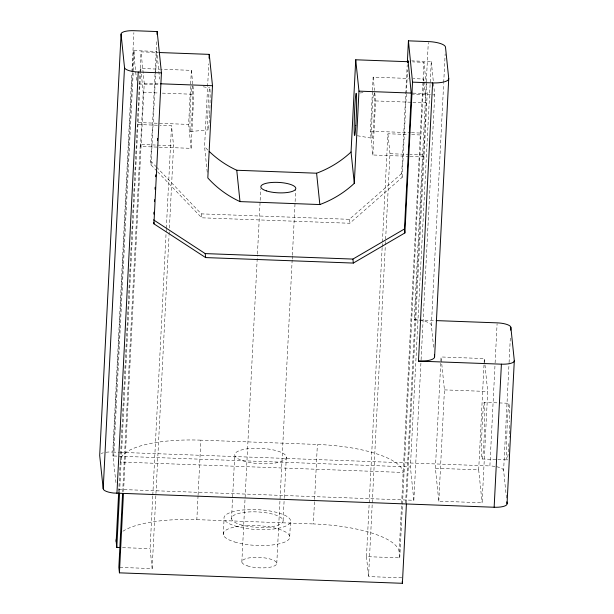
<?xml version="1.0" encoding="UTF-8"?>
<svg xmlns="http://www.w3.org/2000/svg" width="614" height="614" viewBox="0 0 614 614"><rect width="100%" height="100%" fill="white"/><g stroke="black" fill="none" stroke-linecap="round" stroke-linejoin="round"><path stroke-width="0.46" stroke-dasharray="3.07 2.3" d="M105.992 452.272A13.339 3.96 2.9 0 1 109.162 451.996L112.815 452.081L131.849 72.836M131.903 71.884L133.875 32.619M115.962 482.65L112.922 455.964L132.378 72.567M132.424 71.615L133.491 50.578L156.777 51.438L159.632 79.068M112.922 455.964L113.759 455.995L134.328 50.609M118.709 491.699L141.005 51.852L158.067 52.482M119.607 491.921L140.522 73.227M140.568 72.275L140.76 68.484L159.855 69.19M122.685 491.776L140.291 144.482L156.463 145.073M192.98 86.006L193.84 94.295L191.1 148.342L140.499 146.477L143.239 92.422L141.335 74.01M123.544 491.553L144.244 83.197L141.005 51.852M156.954 171.137L151.029 164.959L150.668 160.983L156.693 41.077M151.029 164.959L156.777 51.438M119.807 567.39L152.149 568.587L150.085 548.64L152.756 496.02M152.802 495.061L166.087 232.913M166.141 231.962L166.287 229.091M166.333 228.132L171.521 125.763L160.108 125.34M152.149 568.587L169.027 235.646M169.073 234.686L169.218 231.816M169.41 227.986L173.578 145.71L171.521 125.763M191.1 148.342L188.628 124.404L191.361 70.357L160.814 69.221M207.225 172.227L204.577 146.577L208.768 63.879M122.892 531.248A83.366 24.798 2.9 0 1 196.833 519.636L198.053 495.698M198.099 494.738L200.862 440.154L317.384 444.459A83.366 24.798 2.9 0 1 403.183 472.465L120.214 462.012A83.366 24.798 2.9 0 1 200.862 440.154M223.281 534.648L224.087 518.753M231.524 518.738L234.748 455.143M241.839 561.963L257.396 254.887M257.45 253.935L260.743 188.882M276.791 563.261L292.164 260.006M292.21 259.054L292.356 256.184M292.402 255.224L295.748 189.219M283.108 520.48L284.213 498.652M284.267 497.701L286.331 456.893M289.739 536.367L290.545 520.465M382.138 247.611L366.481 556.637L399.768 557.865L399.161 551.955A83.366 24.798 2.9 0 0 313.355 523.942L317.384 444.459M409.139 156.324L372.859 154.989L370.403 131.196L372.422 91.371M372.468 90.419L373.143 77.149L408.464 78.454M372.859 154.989L375.599 100.934L374.617 91.417M382.192 246.651L382.384 242.829M382.43 241.87L387.91 133.76L407.888 134.497M401.832 577.812L368.538 576.584L385.316 245.554M385.362 244.595L389.974 153.707L387.91 133.76M157.614 171.82L201.714 217.809L349.773 223.258L402.124 177.408L401.709 173.463L407.228 64.693M402.124 177.408L406.345 94.203M406.391 93.244L407.558 70.288M399.161 551.955L423.975 62.306L412.6 61.891M402.485 504.286L423.599 81.862M423.645 80.91L423.744 79.014L413.237 78.63M399.768 557.865L402.439 505.245M433.63 347.24L431.389 325.389A16.67 4.958 2.9 0 0 414.227 319.787L428.296 42.535M405.616 503.188L423.261 154.935L409.945 154.444M410.098 156.363L423.46 156.854L426.2 102.807L424.036 81.869M406.468 502.966L427.214 93.65L423.975 62.306M431.389 325.389L443.661 83.512M443.707 82.56L445.165 53.879M435.403 468.252L441.044 356.972L484.323 358.576L487.723 391.494L482.09 502.774L438.81 501.17L435.403 468.252L478.682 469.863L482.09 502.774M438.81 501.17L444.444 389.882L441.044 356.972M478.682 469.863L484.323 358.576M495.014 466.425A13.324 3.968 2.9 0 0 489.888 465.934L495.061 363.872M495.107 362.92L497.087 323.808M506.466 498.038L503.618 470.408L509.029 363.58M509.075 362.628L510.38 336.871M118.64 489.396L413.844 500.303L410.398 466.962L431.281 61.584L411.756 60.863M413.844 500.303L421.035 360.71M421.081 359.758L434.727 94.924L433.446 82.537M156.585 167.161L201.308 213.872L349.366 219.321L401.709 173.463M190.409 131.557L208.146 129.876M359.957 92.975L363.695 92.622M144.244 83.197L159.41 83.757M412.999 93.128L427.214 93.65M138.802 83.988L159.295 84.747M411.311 94.057L434.727 94.924M375.599 100.934L411.879 102.277M412.831 102.308L426.2 102.807M143.239 92.422L158.512 92.983M162.334 93.128L193.84 94.295M138.02 122.539L188.628 124.404M370.403 131.196L410.497 132.678M411.457 132.716L421.004 133.069M138.227 124.527L159.156 125.302M411.687 134.635L421.204 134.988M157.414 145.111L173.578 145.71M389.974 153.707L408.993 154.406M414.227 319.787L435.196 320.562M444.444 389.882L487.723 391.494M484.3 402.377A28.344 1.243 -87.9 0 1 483.694 445.864A28.344 1.243 -87.9 0 1 481.614 443.792A28.344 1.243 -87.9 0 1 484.3 402.377L509.267 403.298M482.113 458.98L496.903 459.525M497.831 459.556L507.08 459.901M112.815 452.081L119.515 452.326M120.467 452.364L489.888 465.934M113.759 455.995L410.398 466.962M196.833 519.636L313.355 523.942M122.501 547.619L150.085 548.64M203.249 86.797L209.719 87.894M357.371 135.748L372.153 138.257M150.668 160.983L155.925 166.478M349.366 219.321L349.773 223.258M201.308 213.872L201.714 217.809M431.281 61.584L433.346 81.585M423.744 79.014L423.936 80.918M423.261 154.935L423.46 156.854M373.143 77.149L374.517 90.465M366.481 556.637L368.538 576.584M191.361 70.357L192.888 85.085M140.76 68.484L140.951 70.326M133.491 50.578L136.646 81.063M140.291 144.482L140.499 146.477M101.272 453.554A13.339 3.96 2.9 0 1 103.298 452.802M508.86 443.531A28.344 1.243 -87.9 0 1 506.573 453.324A28.344 1.243 -87.9 0 1 508.308 408.425A28.344 1.243 -87.9 0 1 509.704 421.872M509.612 425.433A28.344 1.243 -87.9 0 1 509.175 437.391M496.603 466.709A13.324 3.968 2.9 0 1 503.618 470.408M192.397 85.799A23.34 1.028 -87.9 0 1 191.652 121.357A23.34 1.028 -87.9 0 1 189.949 122.416A23.34 1.028 -87.9 0 1 191.768 86.198M374.187 92.714A23.34 1.028 -87.9 0 1 373.381 128.641A23.34 1.028 -87.9 0 1 371.723 128.579A23.34 1.028 -87.9 0 1 373.573 92.691M209.612 114.634A21.006 0.921 -87.9 0 1 207.732 123.721A21.006 0.921 -87.9 0 1 209.428 88.685A21.006 0.921 -87.9 0 1 209.65 113.751M207.831 150.039A100.42 95.776 -5.9 0 1 204.577 146.577M239.836 524.463A25.842 7.69 2.9 0 0 282.509 522.453A25.842 7.69 2.9 0 0 249.606 511.907A25.842 7.69 2.9 0 0 239.836 524.463M243.06 460.876A25.842 7.69 2.9 0 0 285.733 458.865A25.842 7.69 2.9 0 0 252.83 448.32A25.842 7.69 2.9 0 0 243.06 460.876M234.617 541.978A33.348 9.916 2.9 0 0 289.194 538.931A33.348 9.916 2.9 0 0 245.723 525.615A33.348 9.916 2.9 0 0 234.617 541.978M235.423 526.083A33.348 9.916 2.9 0 0 290 523.028A33.348 9.916 2.9 0 0 246.529 509.712A33.348 9.916 2.9 0 0 235.423 526.083M247.335 565.855A17.507 5.211 2.9 0 0 276.338 564.588A17.507 5.211 2.9 0 0 254.265 557.389A17.507 5.211 2.9 0 0 247.335 565.855"/><path stroke-width="0.92" d="M153.815 214.109L153.907 212.191M154.429 201.653L154.528 199.734M155.05 189.196L155.142 187.285M155.664 176.748L155.756 174.829M157.468 140.345L157.568 138.426M448.734 78.531A16.67 4.958 2.9 0 1 432.609 82.898L418.472 361.109A16.67 4.958 2.9 0 0 434.605 356.734L448.734 78.531L445.503 47.186A16.67 4.958 2.9 0 0 428.342 41.583L408.433 40.839L412.531 82.146L404.887 232.952L353.326 263.068L205.621 257.581L153.937 223.841L161.436 72.866L157.169 31.56L133.967 30.7A13.339 3.96 2.9 0 0 121.065 34.192L99.691 455.481L103.206 488.813L103.774 489.865A13.339 3.968 2.9 0 0 113.475 493.034L494.147 507.248A13.339 3.968 2.9 0 0 507.057 503.756L514.309 360.679L510.863 327.331A13.324 3.968 2.9 0 0 497.14 322.857L436.147 320.6M103.206 488.813L124.512 67.54L121.065 34.192M116.936 493.295L138.234 72.022A13.339 3.968 2.9 0 1 124.512 67.54M119.653 547.511L116.798 547.412L116.184 541.502L118.663 492.658M116.798 547.412L119.561 492.873M122.593 493.687L118.855 567.359L119.423 572.839L402.4 583.3L406.422 503.925M119.423 572.839L123.445 493.464M157.023 34.415L157.169 31.56M209.059 58.176L209.251 54.37L159.011 52.52M209.251 54.37L212.49 85.714L207.816 177.922A100.42 95.776 -5.9 0 0 239.997 201.599L319.84 204.554A100.42 95.776 -5.9 0 0 354.293 183.333L358.967 91.133L355.729 59.788L408.809 61.745M354.293 183.333L351.054 151.996L355.729 59.788M407.374 61.83L408.433 40.839M407.942 62.636L408.041 60.725L411.311 94.057L404.472 228.968L404.887 232.952M494.147 507.248L501.4 364.171A13.339 3.968 2.9 0 0 514.309 360.679M510.718 330.194L510.863 327.331M153.531 219.858L205.206 253.597L352.92 259.077L404.472 228.968M138.234 72.022L161.436 72.866M160.354 83.788L212.49 85.714M358.967 91.133L412.048 93.09M209.182 151.374A100.42 95.776 -5.9 0 0 236.758 170.255L316.601 173.209A100.42 95.776 -5.9 0 0 351.054 151.996M418.472 361.109L501.4 364.171M412.531 82.146L432.609 82.898M506.857 501.845L507.057 503.756M434.405 354.838L434.605 356.734M402.208 581.473L402.4 583.3M352.92 259.077L353.326 263.068M316.601 173.209L319.84 204.554M236.758 170.255L239.997 201.599M205.206 253.597L205.621 257.581M153.776 222.245L153.937 223.841M116.184 541.502A83.366 24.798 2.9 0 1 116.56 538.271M355.775 125.609A21.006 0.921 -87.9 0 0 356.227 93.328A21.006 0.921 -87.9 0 0 354.232 123.967A21.006 0.921 -87.9 0 0 355.775 125.609M266.346 190.862A17.507 5.211 2.9 0 0 295.342 189.596A17.507 5.211 2.9 0 0 273.276 182.389A17.507 5.211 2.9 0 0 266.346 190.862"/></g></svg>
